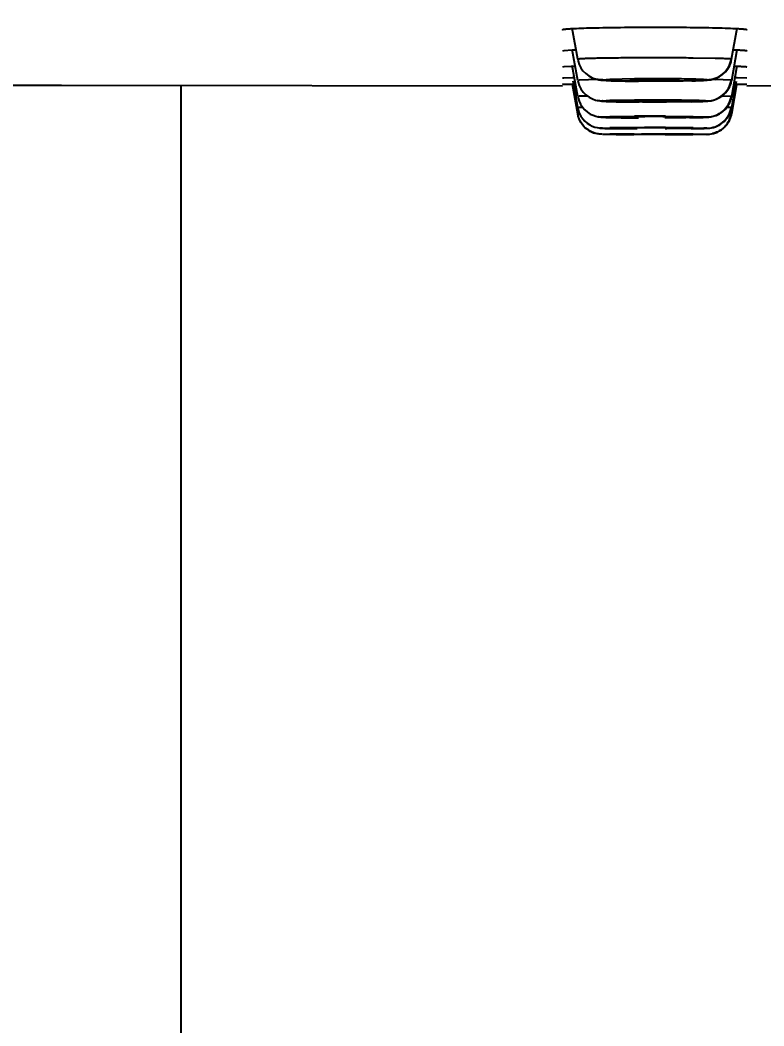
# Model space of a CAD drawing. Header units: millimetres. Extents: x 687 to 1107, y -116 to 478.
# Drawn here: x 828.88 to 831.863, y 371.132 to 375.17 of the extents above; entities that cross this region are included whole.
import ezdxf

# ---------------------------------------------------------------- set-up
doc = ezdxf.new("R2010")
doc.units = ezdxf.units.MM
doc.header["$LTSCALE"] = 0.1
doc.layers.add('DIM', color=3, linetype='Continuous')
doc.styles.get("Standard").update_dxf_attribs({"font": 'arial.ttf'})
doc.dimstyles.new('ISO-25', dxfattribs={"dimtxt": 2.5, "dimasz": 2.5, "dimexe": 1.25, "dimexo": 0.625, "dimtad": 1, "dimlfac": 5, "dimtxsty": 'Standard', "dimcen": 2.5, "dimadec": 0, "dimazin": 0, "dimtfac": 1, "dimtmove": 0, "dimatfit": 3, "dimfxl": 0, "dimarcsym": 0})

# ---------------------------------------------------------------- blocks, each defined once
blk = doc.blocks.new('*D69')
at = {"layer": 'Defpoints', "color": 0}
for p in [(804.6861, 376.0872), (858.1644, 376.0869), (858.1644, 365.5396)]:
    blk.add_point(p, dxfattribs=at)
at = {"layer": 'DIM', "color": 0, "lineweight": -2}
for p, q in [((804.6861, 375.4622), (804.6861, 364.2896)), ((858.1644, 375.4619), (858.1644, 364.2896)), ((807.1861, 365.5396), (855.6644, 365.5396))]:
    blk.add_line(p, q, dxfattribs=at)
at = {"layer": 'DIM', "color": 0}
for points in [[(807.1861, 365.9563), (807.1861, 365.123), (804.6861, 365.5396)], [(855.6644, 365.9563), (855.6644, 365.123), (858.1644, 365.5396)]]:
    blk.add_solid(points, dxfattribs=at)
at = {"layer": 'DIM', "color": 0, "insert": (850.4227, 367.4411), "char_height": 2.5, "attachment_point": 5}
blk.add_mtext('267.5', dxfattribs=at)
blk = doc.blocks.new('*D67')
at = {"layer": 'Defpoints', "color": 0}
for p in [(831.4252, 395.8247), (883.897, -59.5354), (893.1679, -59.5354)]:
    blk.add_point(p, dxfattribs=at)
at = {"layer": 'DIM', "color": 0, "lineweight": -2}
for p, q in [((832.0502, 395.8247), (894.4179, 395.8247)), ((893.1679, 393.3247), (893.1679, -57.0354)), ((884.522, -59.5354), (894.4179, -59.5354))]:
    blk.add_line(p, q, dxfattribs=at)
at = {"layer": 'DIM', "color": 0}
for points in [[(892.7512, 393.3247), (893.5845, 393.3247), (893.1679, 395.8247)], [(892.7512, -57.0354), (893.5845, -57.0354), (893.1679, -59.5354)]]:
    blk.add_solid(points, dxfattribs=at)
at = {"layer": 'DIM', "color": 0, "insert": (890.9041, 168.1447), "char_height": 2.5, "attachment_point": 5, "rotation": 90}
blk.add_mtext('(2280)', dxfattribs=at)

msp = doc.modelspace()

# ---------------------------------------------------------------- linework, layer by layer
for p, q in [((831.1164, 375.0123), (831.0945, 375.1367)), ((831.734, 375.0124), (831.756, 375.1367)), ((831.0551, 375.1298), (831.0551, 375.1298)), ((831.1164, 374.9278), (831.0945, 375.0522)), ((831.7341, 374.9278), (831.756, 375.0521)), ((831.0607, 375.0466), (831.0551, 375.0452)), ((831.0939, 375.0488), (831.0607, 375.0466)), ((831.6674, 375.0159), (831.5792, 375.0173)), ((831.7314, 375.0015), (831.734, 375.0124)), ((831.734, 375.0124), (831.7325, 375.013)), ((831.734, 375.0124), (831.734, 375.0124)), ((831.0607, 374.9816), (831.0551, 374.9806)), ((831.094, 374.9832), (831.0607, 374.9816)), ((831.1164, 374.8632), (831.0945, 374.9875)), ((831.7341, 374.8632), (831.756, 374.9875)), ((831.0608, 374.9365), (831.0551, 374.9359)), ((831.0942, 374.9375), (831.0608, 374.9365)), ((831.1219, 374.9287), (831.1164, 374.9278)), ((831.1977, 374.9309), (831.1219, 374.9287)), ((831.1892, 374.9328), (831.1889, 374.9329)), ((831.2162, 374.9305), (831.2459, 374.9328)), ((831.2459, 374.9328), (831.3444, 374.9351)), ((831.7325, 374.9283), (831.6672, 374.9306)), ((831.7954, 374.9359), (831.7562, 374.9375)), ((829.5252, 374.9075), (829.5252, 330.1232)), ((831.0608, 374.9114), (831.0553, 374.9112)), ((831.0944, 374.9118), (831.0608, 374.9114)), ((831.0991, 374.9119), (831.0944, 374.9118)), ((831.1164, 374.7937), (831.0956, 374.9118)), ((831.1164, 374.8185), (831.0977, 374.9245)), ((831.5748, 374.9257), (831.5889, 374.9261)), ((831.7314, 374.9169), (831.734, 374.9278)), ((831.734, 374.9278), (831.7325, 374.9283)), ((831.7341, 374.9278), (831.7341, 374.9278)), ((831.7341, 374.8185), (831.7528, 374.9245)), ((831.7341, 374.7937), (831.7549, 374.9118)), ((831.756, 374.9118), (831.7513, 374.9119)), ((831.7954, 374.9111), (831.756, 374.9118)), ((831.122, 374.8638), (831.1164, 374.8632)), ((831.1383, 374.8644), (831.122, 374.8638)), ((831.1493, 374.8696), (831.1619, 374.8603)), ((831.2457, 374.8476), (831.344, 374.8494)), ((831.7325, 374.8635), (831.695, 374.8648)), ((831.7315, 374.8524), (831.734, 374.8632)), ((831.734, 374.8632), (831.7325, 374.8635)), ((831.1184, 374.8187), (831.1164, 374.8185)), ((831.122, 374.8189), (831.1184, 374.8187)), ((831.1383, 374.8193), (831.122, 374.8189)), ((831.1947, 374.847), (831.1942, 374.8471)), ((831.2159, 374.8447), (831.1947, 374.847)), ((831.2162, 374.8457), (831.2457, 374.8476)), ((831.5745, 374.842), (831.5877, 374.8423)), ((831.7324, 374.8187), (831.7151, 374.8192)), ((831.734, 374.8185), (831.7324, 374.8187)), ((831.1164, 374.7937), (831.1236, 374.7939)), ((831.123, 374.7965), (831.1291, 374.7844)), ((831.1291, 374.7844), (831.1367, 374.7735)), ((831.2007, 374.7814), (831.2002, 374.7815)), ((831.2159, 374.7802), (831.2007, 374.7814)), ((831.2161, 374.7809), (831.2455, 374.7823)), ((831.2455, 374.7823), (831.3437, 374.7836)), ((831.2593, 374.7785), (831.2689, 374.7783)), ((831.2689, 374.7783), (831.2794, 374.7782)), ((831.373, 374.7819), (831.3252, 374.7805)), ((831.469, 374.7838), (831.58, 374.7828)), ((831.5248, 374.7807), (831.4906, 374.7817)), ((831.58, 374.7828), (831.6346, 374.7809)), ((831.7324, 374.7938), (831.7275, 374.7939)), ((831.7341, 374.7937), (831.7324, 374.7938)), ((831.2015, 374.7367), (831.2062, 374.7361)), ((831.2062, 374.7361), (831.2059, 374.7361)), ((831.2159, 374.7356), (831.2062, 374.7361)), ((831.2161, 374.7361), (831.2148, 374.7359)), ((831.3417, 374.734), (831.2159, 374.7357)), ((831.2161, 374.7361), (831.2453, 374.737)), ((831.2701, 374.7344), (831.2879, 374.7343)), ((831.2879, 374.7343), (831.3081, 374.7341)), ((831.3081, 374.7341), (831.3305, 374.734)), ((831.3729, 374.7367), (831.3252, 374.7359)), ((831.3305, 374.734), (831.3549, 374.7339)), ((831.5248, 374.736), (831.4903, 374.7366)), ((831.571, 374.7343), (831.5937, 374.7346)), ((831.5798, 374.7373), (831.6345, 374.7361)), ((831.5937, 374.7346), (831.6066, 374.7348)), ((831.6344, 374.7357), (831.6356, 374.7359)), ((831.2161, 374.7112), (831.2148, 374.7111)), ((831.2713, 374.7105), (831.216, 374.711)), ((831.2161, 374.7112), (831.2451, 374.7116)), ((831.3727, 374.7115), (831.3252, 374.7111)), ((831.3252, 374.7111), (831.3257, 374.7111)), ((831.343, 374.7119), (831.3838, 374.712)), ((831.3838, 374.712), (831.4682, 374.712)), ((831.49, 374.7114), (831.4689, 374.7115)), ((831.5247, 374.7112), (831.49, 374.7114)), ((831.5252, 374.7111), (831.5247, 374.7112)), ((831.6344, 374.711), (831.5788, 374.7105)), ((831.5795, 374.7117), (831.6345, 374.7112)), ((831.6344, 374.711), (831.6356, 374.7111))]:
    msp.add_line(p, q)
for points in [[(831.1164, 375.0124), (831.118, 375.0051), (831.1223, 374.992), (831.1289, 374.9787), (831.1377, 374.9662), (831.1487, 374.9547), (831.1611, 374.9453), (831.1744, 374.9381), (831.1869, 374.9335), (831.1889, 374.9329)], [(831.6969, 374.9507), (831.7091, 374.962), (831.7189, 374.9746), (831.7264, 374.988), (831.7314, 375.0015)], [(831.1892, 374.9328), (831.1924, 374.932), (831.2018, 374.9301), (831.2097, 374.929), (831.2166, 374.9284), (831.2234, 374.9279), (831.2313, 374.9274), (831.2403, 374.9269), (831.2506, 374.9265)], [(831.5889, 374.9261), (831.6012, 374.9266), (831.6118, 374.927), (831.6209, 374.9275), (831.6289, 374.928), (831.6359, 374.9286), (831.6427, 374.9293), (831.6501, 374.9304), (831.6589, 374.9322), (831.6706, 374.9359), (831.6837, 374.942), (831.6969, 374.9507)], [(828.8092, 374.9087), (829.0461, 374.908), (831.055, 374.9058)], [(831.1164, 374.9278), (831.1181, 374.92), (831.1225, 374.9068), (831.1292, 374.8936), (831.1382, 374.881), (831.1493, 374.8696)], [(831.2506, 374.9265), (831.2624, 374.9261), (831.2756, 374.9257)], [(831.2756, 374.9257), (831.2903, 374.9254), (831.3062, 374.9251), (831.3234, 374.9248), (831.3413, 374.9245), (831.36, 374.9244)], [(831.6982, 374.8672), (831.7097, 374.8781), (831.7192, 374.8903), (831.7264, 374.9034), (831.7314, 374.9169)], [(831.7954, 374.906), (833.2755, 374.9071), (834.0413, 374.909)], [(831.1164, 374.8632), (831.1177, 374.857), (831.1217, 374.8443), (831.1276, 374.8317), (831.1354, 374.8199), (831.1449, 374.8091), (831.1556, 374.8), (831.1671, 374.7927), (831.1784, 374.7874), (831.1891, 374.7838), (831.1981, 374.7818), (831.2007, 374.7814)], [(831.1619, 374.8603), (831.1756, 374.8531), (831.1885, 374.8485), (831.1942, 374.8471)], [(831.5877, 374.8423), (831.5993, 374.8426), (831.6094, 374.8429), (831.6182, 374.8433), (831.6257, 374.8436), (831.6323, 374.844), (831.6382, 374.8445), (831.6442, 374.8451), (831.6516, 374.8462), (831.6607, 374.8482), (831.6725, 374.8521), (831.6855, 374.8585), (831.6982, 374.8672)], [(831.6973, 374.8019), (831.709, 374.8127), (831.7189, 374.8253), (831.7264, 374.8388), (831.7315, 374.8524)], [(831.1164, 374.8185), (831.1184, 374.8095), (831.123, 374.7965)], [(831.1947, 374.847), (831.1982, 374.8463), (831.2057, 374.8452), (831.212, 374.8445), (831.218, 374.844), (831.2242, 374.8437), (831.2313, 374.8433), (831.2394, 374.843), (831.2486, 374.8427), (831.2589, 374.8424)], [(831.2589, 374.8424), (831.2702, 374.8421), (831.2828, 374.8419)], [(831.2828, 374.8419), (831.2965, 374.8416), (831.3114, 374.8414), (831.3276, 374.8412), (831.3449, 374.841), (831.3635, 374.8409)], [(831.7034, 374.7624), (831.7111, 374.7703), (831.718, 374.7793), (831.7239, 374.7891), (831.7288, 374.7997), (831.7324, 374.8109), (831.734, 374.8185)], [(831.1222, 374.7735), (831.1185, 374.7844), (831.1164, 374.7937)], [(831.1307, 374.757), (831.1265, 374.7642), (831.1222, 374.7735)], [(831.1367, 374.7735), (831.1453, 374.764), (831.1547, 374.756), (831.1647, 374.7494), (831.1748, 374.7442), (831.1851, 374.7404), (831.1943, 374.7379), (831.2015, 374.7367)], [(831.2002, 374.7815), (831.2037, 374.781), (831.2092, 374.7804), (831.2138, 374.78), (831.2184, 374.7797), (831.2233, 374.7795), (831.2289, 374.7793), (831.2352, 374.7791), (831.2424, 374.7789), (831.2504, 374.7787), (831.2593, 374.7785)], [(831.2794, 374.7782), (831.2907, 374.778), (831.303, 374.7779), (831.3161, 374.7777), (831.3301, 374.7776), (831.3449, 374.7775), (831.3605, 374.7774)], [(831.5646, 374.7781), (831.578, 374.7783), (831.5902, 374.7785)], [(831.5902, 374.7785), (831.6011, 374.7787), (831.611, 374.779), (831.6195, 374.7792), (831.6266, 374.7795), (831.6327, 374.7798), (831.6376, 374.7801), (831.643, 374.7805), (831.6506, 374.7815), (831.66, 374.7835), (831.6717, 374.7873), (831.6846, 374.7934), (831.6973, 374.8019)], [(831.7011, 374.7356), (831.7081, 374.7423), (831.7146, 374.7498), (831.7204, 374.7582), (831.7254, 374.7672), (831.7296, 374.777), (831.7327, 374.7874), (831.734, 374.7937)], [(831.1484, 374.7364), (831.1416, 374.7431), (831.1354, 374.7505), (831.1307, 374.757)], [(831.1328, 374.7541), (831.1395, 374.7454), (831.1468, 374.7378), (831.1547, 374.7312), (831.1629, 374.7257), (831.1714, 374.7211), (831.1799, 374.7174), (831.1854, 374.7156)], [(831.2129, 374.7112), (831.2117, 374.7112), (831.2096, 374.7113), (831.2066, 374.7115), (831.2029, 374.7119), (831.1987, 374.7125), (831.1941, 374.7133), (831.1897, 374.7144), (831.1846, 374.7158), (831.1784, 374.7181), (831.1719, 374.7209), (831.1662, 374.7238), (831.1606, 374.7272), (831.1546, 374.7313), (831.1484, 374.7364)], [(831.2059, 374.7361), (831.2087, 374.7359), (831.2123, 374.7356), (831.2154, 374.7355), (831.2187, 374.7354), (831.2222, 374.7352), (831.2262, 374.7351), (831.2307, 374.735), (831.2358, 374.7349), (831.2415, 374.7348), (831.2478, 374.7347), (831.2546, 374.7346), (831.2701, 374.7344)], [(831.6066, 374.7348), (831.6123, 374.7349), (831.6175, 374.735), (831.6222, 374.7351), (831.6263, 374.7352), (831.63, 374.7353), (831.6331, 374.7354), (831.6361, 374.7355), (831.6388, 374.7357), (831.642, 374.7359), (831.6468, 374.7364), (831.6528, 374.7373), (831.6606, 374.739), (831.6693, 374.7417), (831.6778, 374.7452), (831.6865, 374.7498), (831.6951, 374.7555), (831.7034, 374.7624)], [(831.6378, 374.711), (831.6388, 374.7111), (831.6417, 374.7112), (831.646, 374.7116), (831.6529, 374.7126), (831.6611, 374.7144), (831.6694, 374.717), (831.6778, 374.7204), (831.6858, 374.7247), (831.6937, 374.7297), (831.7011, 374.7356)]]:
    msp.add_lwpolyline(points)
for centre, radius, start, end in [((831.1816, 372.9915), 2.0592, 92.01, 92.4418), ((831.6754, 373.1582), 1.8923, 87.5417, 88.0073), ((831.1782, 372.2954), 2.6891, 91.5294, 91.7937), ((831.6779, 372.489), 2.4954, 88.1978, 88.479), ((831.1742, 370.9347), 4.0036, 91.0207, 91.145), ((831.5635, 369.3433), 5.5882, 88.9364, 89.0797), ((831.6808, 371.1735), 3.7648, 88.8518, 88.9849), ((831.2008, 372.4842), 2.381, 91.1056, 91.5044), ((831.4195, 363.2238), 11.56, 90.1729, 90.37552), ((831.4255, 368.8101), 5.972, 89.57667, 90.50314), ((831.4251, 361.4743), 13.3096, 89.81126, 90.17456), ((831.4435, 371.2545), 3.5275, 89.2344, 89.5764), ((831.6338, 374.8111), 0.1001, 323.4649, 350.0519), ((831.312, 370.6586), 4.0789, 90.5604, 90.9381), ((831.3821, 363.9156), 10.8223, 90.20502, 90.58193), ((831.4193, 356.577), 18.1609, 90.11072, 90.23963), ((831.4255, 365.3325), 9.4044, 89.73319, 90.32044), ((831.4251, 353.7949), 20.9431, 89.88089, 90.11178), ((831.441, 359.945), 14.7929, 89.46249, 89.89302), ((831.4432, 369.1387), 5.5981, 89.5175, 89.7331), ((831.3116, 365.2153), 9.4965, 90.23946, 90.40129), ((831.3928, 403.6892), 28.9789, 269.75962, 269.89947), ((831.3817, 349.4276), 25.2844, 90.08759, 90.24873), ((831.4254, 352.6368), 22.0747, 89.88705, 90.13677), ((831.4536, 404.1689), 29.4586, 270.02614, 270.24333), ((831.4407, 339.9176), 34.7944, 89.77138, 89.9546), ((831.6343, 374.8108), 0.0996, 270.0939, 283.4021)]:
    msp.add_arc(centre, radius, start, end)
for points, knots in [([(831.0938, 375.1343), (831.0908, 375.1341), (831.0852, 375.1338), (831.0773, 375.1333), (831.0706, 375.1327), (831.0652, 375.1322), (831.0609, 375.1316), (831.0581, 375.1311), (831.0565, 375.1307), (831.0557, 375.1304), (831.0551, 375.1301), (831.0551, 375.1298)], [0, 0, 0, 0, 0.230195, 0.431113, 0.601973, 0.742409, 0.852178, 0.931135, 0.959106, 0.979541, 1, 1, 1, 1]), ([(831.5528, 375.1393), (831.5086, 375.1397), (831.4204, 375.1401), (831.2943, 375.1395), (831.1973, 375.1379), (831.1325, 375.1361), (831.1056, 375.1349), (831.0938, 375.1343)], [0, 0, 0, 0, 0.288777, 0.57611, 0.824072, 0.922761, 1, 1, 1, 1]), ([(831.7567, 375.1343), (831.7444, 375.135), (831.7162, 375.1361), (831.6483, 375.1381), (831.5926, 375.1389), (831.5528, 375.1393)], [0, 0, 0, 0, 0.18127, 0.414191, 1, 1, 1, 1]), ([(831.7954, 375.1298), (831.7954, 375.13), (831.7948, 375.1304), (831.794, 375.1307), (831.7924, 375.1311), (831.7896, 375.1316), (831.7853, 375.1322), (831.7799, 375.1327), (831.7702, 375.1335), (831.7623, 375.134), (831.7567, 375.1343)], [0, 0, 0, 0, 0.020035, 0.040231, 0.067994, 0.146657, 0.256305, 0.396798, 0.567896, 1, 1, 1, 1]), ([(831.5792, 375.0173), (831.5543, 375.0176), (831.5028, 375.018), (831.4379, 375.0181), (831.3848, 375.0181), (831.3455, 375.0179), (831.3076, 375.0177), (831.2716, 375.0174), (831.2382, 375.0169), (831.2079, 375.0165), (831.1848, 375.016), (831.1684, 375.0156), (831.1578, 375.0152), (831.1484, 375.0149), (831.1401, 375.0146), (831.1331, 375.0142), (831.1273, 375.0139), (831.1227, 375.0135), (831.1197, 375.0132), (831.118, 375.013), (831.1172, 375.0128), (831.1167, 375.0126), (831.1164, 375.0124), (831.1164, 375.0124)], [0, 0, 0, 0, 0.161184, 0.333701, 0.420487, 0.505697, 0.588016, 0.666142, 0.738809, 0.804793, 0.862627, 0.888059, 0.911037, 0.931478, 0.949325, 0.964542, 0.977094, 0.986941, 0.994038, 0.996545, 0.998355, 0.999479, 1, 1, 1, 1]), ([(831.6346, 374.9303), (831.6458, 374.9304), (831.669, 374.9344), (831.6999, 374.9522), (831.7227, 374.9797), (831.7306, 375.0019), (831.7325, 375.013)], [0, 0, 0, 0, 0.241744, 0.499331, 0.757324, 1, 1, 1, 1]), ([(831.7325, 375.0129), (831.7316, 375.0131), (831.729, 375.0134), (831.7245, 375.0138), (831.7184, 375.0142), (831.7074, 375.0147), (831.6902, 375.0153), (831.6756, 375.0157), (831.6674, 375.0159)], [0, 0, 0, 0, 0.046201, 0.116545, 0.210224, 0.326403, 0.623043, 1, 1, 1, 1]), ([(831.7954, 375.0452), (831.7954, 375.0453), (831.7952, 375.0455), (831.7944, 375.0458), (831.7926, 375.0462), (831.7896, 375.0466), (831.7853, 375.0471), (831.7798, 375.0475), (831.7731, 375.048), (831.7652, 375.0484), (831.7595, 375.0486), (831.7565, 375.0488)], [0, 0, 0, 0, 0.006565, 0.019069, 0.066621, 0.145291, 0.255096, 0.395827, 0.567215, 0.768876, 1, 1, 1, 1]), ([(831.7954, 374.9806), (831.7954, 374.9806), (831.7952, 374.9808), (831.7947, 374.9809), (831.7939, 374.9811), (831.7923, 374.9813), (831.7895, 374.9816), (831.7852, 374.982), (831.7797, 374.9823), (831.773, 374.9826), (831.7651, 374.9829), (831.7594, 374.9831), (831.7564, 374.9832)], [0, 0, 0, 0, 0.00539, 0.017502, 0.037306, 0.06494, 0.143742, 0.253788, 0.394815, 0.56653, 0.768531, 1, 1, 1, 1]), ([(831.2158, 374.9292), (831.2136, 374.9292), (831.2046, 374.9295), (831.1957, 374.9311), (831.1892, 374.9328)], [0, 0, 0, 0, 0.249128, 1, 1, 1, 1]), ([(831.2158, 374.9293), (831.2157, 374.9293), (831.2154, 374.9294), (831.2151, 374.9295), (831.2149, 374.9297), (831.2148, 374.9299), (831.215, 374.93), (831.2154, 374.9303), (831.2159, 374.9304), (831.2162, 374.9305)], [0, 0, 0, 0, 0.178952, 0.307811, 0.391477, 0.447216, 0.517368, 0.629205, 1, 1, 1, 1]), ([(831.3407, 374.9246), (831.3248, 374.9248), (831.3021, 374.9251), (831.2735, 374.9258), (831.2558, 374.9264), (831.2413, 374.927), (831.2299, 374.9277), (831.2218, 374.9284), (831.2175, 374.9289), (831.2158, 374.9293)], [0, 0, 0, 0, 0.380379, 0.544735, 0.687301, 0.804664, 0.895058, 0.95966, 1, 1, 1, 1]), ([(831.5249, 374.9299), (831.5245, 374.9301), (831.5234, 374.9302), (831.5213, 374.9305), (831.5183, 374.9307), (831.5127, 374.931), (831.5037, 374.9314), (831.4909, 374.9318), (831.4756, 374.9321), (831.4522, 374.9324), (831.4275, 374.9324), (831.4026, 374.9324), (831.3848, 374.9322), (831.3684, 374.9319), (831.3559, 374.9317), (831.3471, 374.9314), (831.3415, 374.9312), (831.3367, 374.931), (831.3328, 374.9307), (831.3296, 374.9305), (831.3275, 374.9303), (831.3263, 374.9301), (831.3258, 374.93), (831.3254, 374.9299), (831.3252, 374.9298), (831.3252, 374.9297)], [0, 0, 0, 0, 0.006162, 0.01681, 0.031825, 0.051067, 0.101632, 0.166793, 0.24398, 0.330504, 0.518659, 0.613378, 0.703971, 0.787053, 0.859591, 0.891118, 0.91907, 0.943141, 0.963106, 0.978849, 0.990268, 0.994329, 0.99728, 0.999134, 1, 1, 1, 1]), ([(831.3252, 374.9297), (831.3252, 374.9297), (831.3253, 374.9296), (831.3254, 374.9295), (831.3255, 374.9295)], [0, 0, 0, 0, 0.148534, 1, 1, 1, 1]), ([(831.6343, 374.9292), (831.6327, 374.9289), (831.6288, 374.9284), (831.6218, 374.9278), (831.6123, 374.9272), (831.5946, 374.9264), (831.5668, 374.9255), (831.5281, 374.9248), (831.4838, 374.9243), (831.4207, 374.924), (831.3726, 374.9242), (831.3407, 374.9246)], [0, 0, 0, 0, 0.015972, 0.039915, 0.072257, 0.113408, 0.220961, 0.355558, 0.509098, 0.673634, 1, 1, 1, 1]), ([(831.3444, 374.9351), (831.3601, 374.9352), (831.3921, 374.9355), (831.4401, 374.9355), (831.4874, 374.9353), (831.5313, 374.9348), (831.5647, 374.9341), (831.588, 374.9334), (831.6022, 374.9329), (831.6139, 374.9323), (831.623, 374.9318), (831.6296, 374.9311), (831.6332, 374.9307), (831.6346, 374.9304)], [0, 0, 0, 0, 0.16213, 0.330718, 0.496415, 0.650338, 0.784446, 0.841578, 0.890767, 0.9311, 0.962485, 0.985313, 1, 1, 1, 1]), ([(831.5252, 374.9297), (831.5252, 374.9297), (831.5252, 374.9298), (831.525, 374.9299), (831.5249, 374.9299)], [0, 0, 0, 0, 0.148662, 1, 1, 1, 1]), ([(831.6346, 374.9304), (831.6348, 374.9303), (831.6351, 374.9302), (831.6354, 374.9301), (831.6356, 374.93), (831.6356, 374.9297), (831.6355, 374.9296), (831.635, 374.9294), (831.6346, 374.9292), (831.6343, 374.9292)], [0, 0, 0, 0, 0.179069, 0.307877, 0.391506, 0.44725, 0.51738, 0.629258, 1, 1, 1, 1]), ([(831.0553, 374.9112), (831.0553, 374.9112), (831.0552, 374.9112), (831.0551, 374.9111), (831.0551, 374.9111)], [0, 0, 0, 0, 0.740987, 1, 1, 1, 1]), ([(831.6346, 374.8456), (831.6457, 374.8457), (831.669, 374.8497), (831.6999, 374.8675), (831.7226, 374.895), (831.7306, 374.9172), (831.7325, 374.9283)], [0, 0, 0, 0, 0.24172, 0.499286, 0.757283, 1, 1, 1, 1]), ([(831.344, 374.8494), (831.376, 374.8496), (831.4241, 374.8498), (831.487, 374.8495), (831.531, 374.8491), (831.5692, 374.8485), (831.5964, 374.8479), (831.6137, 374.8472), (831.6229, 374.8468), (831.6296, 374.8463), (831.6332, 374.8459), (831.6346, 374.8457)], [0, 0, 0, 0, 0.330341, 0.495952, 0.649862, 0.784026, 0.890462, 0.930872, 0.96234, 0.985249, 1, 1, 1, 1]), ([(831.6346, 374.7809), (831.6457, 374.7809), (831.6689, 374.7849), (831.6999, 374.8027), (831.7226, 374.8302), (831.7305, 374.8525), (831.7325, 374.8635)], [0, 0, 0, 0, 0.241703, 0.499249, 0.757248, 1, 1, 1, 1]), ([(831.2159, 374.8448), (831.2157, 374.8448), (831.2154, 374.8449), (831.2151, 374.845), (831.2149, 374.8451), (831.2148, 374.8453), (831.215, 374.8454), (831.2154, 374.8456), (831.2158, 374.8457), (831.2162, 374.8457)], [0, 0, 0, 0, 0.188258, 0.322439, 0.406015, 0.453635, 0.515658, 0.624256, 1, 1, 1, 1]), ([(831.341, 374.8411), (831.3251, 374.8413), (831.3024, 374.8415), (831.2738, 374.8421), (831.2561, 374.8425), (831.2414, 374.843), (831.2301, 374.8435), (831.2219, 374.8441), (831.2175, 374.8445), (831.2159, 374.8448)], [0, 0, 0, 0, 0.380017, 0.544295, 0.686852, 0.804273, 0.894782, 0.959529, 1, 1, 1, 1]), ([(831.5249, 374.8453), (831.5245, 374.8454), (831.5233, 374.8456), (831.5212, 374.8458), (831.5182, 374.846), (831.5125, 374.8462), (831.5034, 374.8465), (831.4905, 374.8468), (831.4753, 374.847), (831.4582, 374.8472), (831.4399, 374.8473), (831.4211, 374.8473), (831.4024, 374.8472), (831.3846, 374.8471), (831.3705, 374.847), (831.3602, 374.8468), (831.3533, 374.8466), (831.347, 374.8465), (831.3415, 374.8463), (831.3367, 374.8462), (831.3327, 374.846), (831.3296, 374.8458), (831.3275, 374.8456), (831.3263, 374.8455), (831.3257, 374.8454), (831.3254, 374.8453), (831.3252, 374.8452), (831.3252, 374.8452)], [0, 0, 0, 0, 0.006366, 0.017226, 0.032446, 0.051878, 0.10276, 0.168143, 0.245458, 0.332021, 0.424693, 0.52003, 0.614594, 0.705, 0.787881, 0.825529, 0.860225, 0.89166, 0.919529, 0.943525, 0.963424, 0.979109, 0.990473, 0.994505, 0.997423, 0.99923, 1, 1, 1, 1]), ([(831.3252, 374.8452), (831.3252, 374.8451), (831.3254, 374.845), (831.3255, 374.845), (831.3256, 374.845)], [0, 0, 0, 0, 0.314732, 1, 1, 1, 1]), ([(831.6343, 374.8447), (831.6328, 374.8445), (831.6289, 374.8441), (831.6219, 374.8436), (831.6124, 374.8432), (831.5948, 374.8425), (831.5671, 374.8419), (831.5284, 374.8413), (831.4841, 374.8409), (831.421, 374.8407), (831.373, 374.8408), (831.341, 374.8411)], [0, 0, 0, 0, 0.015786, 0.039576, 0.071794, 0.112847, 0.22028, 0.354852, 0.508455, 0.673139, 1, 1, 1, 1]), ([(831.5252, 374.8452), (831.5252, 374.8452), (831.5251, 374.8453), (831.525, 374.8453), (831.5249, 374.8453)], [0, 0, 0, 0, 0.314965, 1, 1, 1, 1]), ([(831.6346, 374.8457), (831.6348, 374.8456), (831.635, 374.8456), (831.6354, 374.8454), (831.6356, 374.8454), (831.6356, 374.8452), (831.6355, 374.845), (831.635, 374.8449), (831.6346, 374.8448), (831.6343, 374.8447)], [0, 0, 0, 0, 0.188379, 0.322501, 0.406032, 0.453662, 0.515662, 0.624309, 1, 1, 1, 1]), ([(831.6345, 374.7361), (831.6457, 374.7361), (831.6689, 374.7401), (831.6998, 374.7579), (831.7226, 374.7854), (831.7305, 374.8077), (831.7324, 374.8187)], [0, 0, 0, 0, 0.241692, 0.499219, 0.757217, 1, 1, 1, 1]), ([(831.2159, 374.7803), (831.2157, 374.7803), (831.2155, 374.7803), (831.2151, 374.7804), (831.2149, 374.7805), (831.2148, 374.7806), (831.215, 374.7807), (831.2154, 374.7808), (831.2158, 374.7809), (831.2161, 374.7809)], [0, 0, 0, 0, 0.197877, 0.338091, 0.42277, 0.462282, 0.515417, 0.620469, 1, 1, 1, 1]), ([(831.3413, 374.7776), (831.3254, 374.7777), (831.2967, 374.7779), (831.2631, 374.7784), (831.2416, 374.779), (831.2302, 374.7793), (831.222, 374.7797), (831.2176, 374.7801), (831.2159, 374.7803)], [0, 0, 0, 0, 0.37962, 0.686345, 0.803822, 0.894451, 0.959361, 1, 1, 1, 1]), ([(831.3252, 374.7805), (831.3252, 374.7805), (831.3254, 374.7805), (831.3255, 374.7804), (831.3256, 374.7804)], [0, 0, 0, 0, 0.286002, 1, 1, 1, 1]), ([(831.6343, 374.7802), (831.6321, 374.78), (831.6262, 374.7796), (831.615, 374.7791), (831.5992, 374.7787), (831.579, 374.7783), (831.5549, 374.778), (831.5169, 374.7776), (831.487, 374.7774), (831.4664, 374.7774)], [0, 0, 0, 0, 0.040059, 0.106152, 0.200045, 0.32155, 0.466675, 0.630992, 1, 1, 1, 1]), ([(831.5252, 374.7805), (831.5252, 374.7806), (831.525, 374.7806), (831.5249, 374.7807), (831.5248, 374.7807)], [0, 0, 0, 0, 0.286073, 1, 1, 1, 1]), ([(831.6346, 374.7809), (831.6347, 374.7809), (831.635, 374.7808), (831.6353, 374.7807), (831.6355, 374.7807), (831.6357, 374.7805), (831.6355, 374.7804), (831.6351, 374.7803), (831.6347, 374.7803), (831.6343, 374.7802)], [0, 0, 0, 0, 0.198003, 0.338151, 0.422777, 0.462305, 0.515415, 0.620521, 1, 1, 1, 1]), ([(831.3252, 374.7359), (831.3252, 374.7358), (831.3255, 374.7358), (831.3256, 374.7358), (831.3257, 374.7358)], [0, 0, 0, 0, 0.264507, 1, 1, 1, 1]), ([(831.6344, 374.7357), (831.6322, 374.7355), (831.6263, 374.7353), (831.6151, 374.735), (831.5994, 374.7347), (831.5701, 374.7343), (831.5253, 374.734), (831.4874, 374.7339), (831.4667, 374.7338)], [0, 0, 0, 0, 0.039731, 0.105593, 0.199353, 0.320822, 0.630465, 1, 1, 1, 1]), ([(831.5252, 374.7359), (831.5252, 374.7359), (831.525, 374.7359), (831.5249, 374.736), (831.5248, 374.736)], [0, 0, 0, 0, 0.26448, 1, 1, 1, 1]), ([(831.6984, 374.7346), (831.6924, 374.7296), (831.6794, 374.721), (831.6648, 374.7156), (831.6574, 374.7139)], [0, 0, 0, 0, 0.507124, 1, 1, 1, 1]), ([(831.7142, 374.7515), (831.7131, 374.75), (831.7083, 374.7439), (831.7028, 374.7383), (831.6984, 374.7346)], [0, 0, 0, 0, 0.248991, 1, 1, 1, 1])]:
    msp.add_open_spline(points, degree=3, knots=knots)

# ---------------------------------------------------------------- dimensions: what is measured, and where the dimension line sits
at = {"layer": 'DIM'}
dim = msp.add_linear_dim(base=(893.1679, -59.5354), p1=(831.4252, 395.8247), p2=(883.897, -59.5354), angle=90, text='(2280)', dimstyle='ISO-25', dxfattribs=at)
dim.commit()
dim.dimension.update_dxf_attribs({"geometry": '*D67', "text_midpoint": (890.9041, 168.1447)})
dim = msp.add_linear_dim(base=(858.1644, 365.5396), p1=(804.6861, 376.0872), p2=(858.1644, 376.0869), text='267.5', dimstyle='ISO-25', dxfattribs=at)
dim.commit()
dim.dimension.update_dxf_attribs({"geometry": '*D69', "text_midpoint": (850.4227, 365.5396), "dimtype": 160})

doc.saveas('drawing.dxf')
